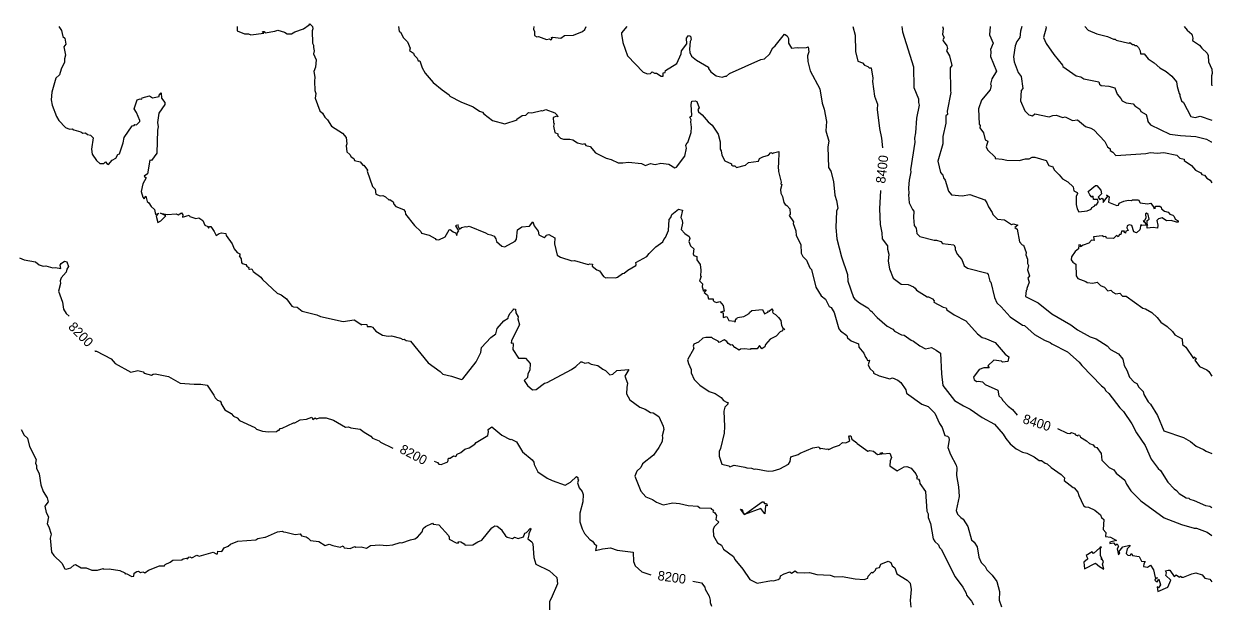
# Model space of a CAD drawing. Extents: x 9339 to 13216, y 3769 to 6935.
# Drawn here: x 12244 to 13197, y 6465 to 6929 of the extents above; entities that cross this region are included whole.
import ezdxf
from ezdxf.enums import TextEntityAlignment as Align

# ---------------------------------------------------------------- set-up
doc = ezdxf.new("R2010")
doc.units = 0
doc.header["$MEASUREMENT"] = 0
for name, color, linetype in [('DTM_SURFACE_CON', 9, 'Continuous'), ('DTM_SURFACE_ICON', 251, 'Continuous'), ('DTM_TEXT_ICON', 251, 'Continuous')]:
    doc.layers.add(name, color=color, linetype=linetype)
doc.styles.add('TMODELF', font='tmodelf')

msp = doc.modelspace()

# ---------------------------------------------------------------- linework, layer by layer
at = {"layer": 'DTM_SURFACE_CON', "linetype": 'Continuous', "flags": 128}
for points, elevation in [([(12272.62, 6926.98), (12274.61, 6923.63), (12275.79, 6918.82), (12277.43, 6917.66), (12278.18, 6912.8), (12276.69, 6910.54), (12278, 6903.87), (12277.16, 6901.04), (12277.16, 6898.45), (12274.42, 6892.62), (12273.09, 6888.21), (12270.26, 6885.58), (12266.95, 6874.23), (12266.49, 6868.03), (12267.2, 6863.99), (12270.72, 6854.76), (12272.58, 6851.51), (12277.95, 6845.87), (12281.08, 6844.69), (12283.32, 6844.87), (12284.45, 6843.99), (12290.1, 6842.55), (12291.87, 6841.55), (12294.03, 6841.64), (12295.62, 6840.46), (12298.02, 6839.82), (12299.96, 6837.77), (12298.69, 6828.53), (12299.14, 6824.53), (12302.87, 6819.52), (12305.52, 6817.28), (12308.74, 6817.03), (12310, 6818.43), (12310.94, 6817.11), (12312.24, 6816.46), (12315.24, 6819.69), (12318.24, 6821.52), (12319.97, 6824.31), (12321.11, 6824.98), (12323.98, 6833.64), (12324.92, 6837.92), (12331.43, 6847.2), (12332.86, 6847.65), (12333.48, 6848.41), (12334.81, 6848.23), (12337.34, 6850.81), (12337.52, 6851.69), (12334.9, 6858.13), (12333.03, 6861), (12335.4, 6868.08), (12337.64, 6869.05), (12339.17, 6868.77), (12339.45, 6869.65), (12345.31, 6871.26), (12347.73, 6869.71), (12352.95, 6870.85), (12352.96, 6872.01), (12354.61, 6873.65), (12354.69, 6869.56), (12357.6, 6865.94), (12357.46, 6864.54), (12352.7, 6857.5), (12351.62, 6849.92), (12352.21, 6846.54), (12351.65, 6843.95), (12351.18, 6825.35), (12346.88, 6819.49), (12345.37, 6819.9), (12343.62, 6808.8), (12341.05, 6806.92), (12342.52, 6805.57), (12339.81, 6800.94), (12338.58, 6794.63), (12339.89, 6790.25), (12341.06, 6788.92), (12342.35, 6790.9), (12343.24, 6786.65), (12344.61, 6785.6), (12346.59, 6782.75), (12349.22, 6780.29), (12350.14, 6776.39), (12352.57, 6777.24), (12350.54, 6774.87), (12351.77, 6769.87), (12354.42, 6771.33), (12358.21, 6775.29), (12354.11, 6777.37), (12359.3, 6776.23), (12366.62, 6776.74), (12368.15, 6775.96), (12370.94, 6777.55), (12371.82, 6775.95), (12371.66, 6774.15), (12376.95, 6775.83), (12377.62, 6774.73), (12382.39, 6773.03), (12384.73, 6773.63), (12387.89, 6771.44), (12389.45, 6767.74), (12391.9, 6766.7), (12392.41, 6765.25), (12393.29, 6766.54), (12394.44, 6766.61), (12397.15, 6762.66), (12398.68, 6759.42), (12401.15, 6761.19), (12402.99, 6761.58), (12406.33, 6760.93), (12406.61, 6759.58), (12411.37, 6752.86), (12412.94, 6748.67), (12415.51, 6745.95), (12417.51, 6744.68), (12417.46, 6743.35), (12417.06, 6743.18), (12418.58, 6740.84), (12418.8, 6737.8), (12419.54, 6737), (12422.37, 6736.31), (12423.13, 6734.87), (12424.68, 6733.82), (12424.6, 6733.05), (12425.29, 6732.4), (12427.21, 6732.69), (12428.21, 6730.54), (12434.51, 6726.16), (12435.64, 6724.26), (12447.58, 6713.38), (12450.83, 6711.81), (12454.93, 6708.77), (12459.29, 6702.92), (12460.66, 6702.25), (12463.53, 6701.94), (12467.55, 6698.84), (12479.24, 6696.03), (12482.21, 6694.55), (12500.37, 6690.63), (12509.31, 6691.76), (12515.21, 6687.79), (12515.23, 6688.48), (12519.3, 6688.21), (12519.67, 6686.48), (12522.51, 6686.56), (12523.76, 6685.98), (12526.54, 6682.73), (12531.79, 6679.62), (12536.46, 6678.68), (12539.01, 6679.03), (12546.27, 6677.2), (12548.15, 6676.1), (12549.25, 6676.33), (12550.73, 6675.39), (12554.35, 6674.92), (12568.56, 6657.37), (12578.2, 6650.6), (12580.22, 6648.35), (12587.06, 6646.83), (12595.3, 6644.15), (12596.19, 6644.52), (12606.87, 6658.31), (12610.78, 6665.6), (12611.1, 6669.78), (12618.8, 6677.75), (12622.74, 6680.6), (12623.81, 6685.05), (12629.1, 6691.17), (12632.71, 6693.23), (12632.95, 6694.88), (12634.12, 6697.19), (12636.94, 6700.12), (12636.81, 6700.69), (12638.44, 6700.38), (12638.84, 6697.38), (12640.62, 6694.29), (12640.31, 6692.69), (12641.71, 6687.82), (12635.26, 6675.22), (12635.03, 6673.13), (12636.29, 6673.36), (12636.71, 6672.45), (12636.21, 6668.09), (12640.91, 6661.19), (12646.57, 6661.1), (12650.22, 6656.79), (12649.96, 6651.49), (12648.46, 6648.73), (12648.1, 6645.74), (12645.51, 6643.35), (12648, 6639.29), (12652.14, 6635.69), (12654.91, 6636.1), (12661.74, 6641.05), (12663.94, 6641.81), (12683.31, 6652.06), (12686.72, 6654.47), (12690.8, 6658.23), (12691.47, 6658.37), (12694.09, 6657.22), (12696.78, 6657.69), (12698.98, 6656.4), (12704.37, 6655.38), (12708.43, 6652.38), (12710.51, 6651.43), (12714.1, 6647.76), (12716.51, 6648.44), (12719.71, 6651.27), (12729.26, 6652.13), (12726.01, 6646.66), (12728.24, 6641.1), (12727.53, 6637.7), (12727.51, 6632.65), (12729.94, 6627.78), (12737.98, 6621.99), (12742.29, 6620.32), (12746.55, 6617.55), (12748.78, 6617.36), (12753.33, 6614.57), (12756.76, 6606.7), (12757.34, 6603.92), (12755.85, 6599.08), (12756.24, 6597.83), (12755.88, 6594.5), (12753.3, 6589.57), (12748.9, 6583.5), (12740.29, 6576.51), (12738.86, 6573.5), (12735.66, 6570.69), (12734.05, 6566.51), (12738.8, 6554.65), (12742.94, 6549.99), (12748.28, 6547.89), (12751.45, 6545.89), (12756.71, 6543.74), (12764.43, 6545.34), (12769.86, 6544.8), (12776.87, 6543.04), (12784.64, 6542.47), (12786.15, 6541.22), (12794.99, 6540.94), (12795.43, 6540.11), (12797.16, 6539.28), (12796.54, 6538.46), (12798.06, 6537.23), (12799.56, 6535), (12798.89, 6531.95), (12801.25, 6529.87), (12797.67, 6525.93), (12796.79, 6523.93), (12797.04, 6518.9), (12800.34, 6513.31), (12803.51, 6511.43), (12805.23, 6508.24), (12813.22, 6502.25), (12814.21, 6499.78), (12820.66, 6492.25), (12826.26, 6483.79), (12832.02, 6481), (12843.5, 6483.07), (12845.19, 6482.84), (12848.8, 6483.89), (12850.55, 6484.99), (12850.79, 6486.7), (12853.62, 6488.4), (12858.25, 6489.96), (12859.66, 6488.99), (12862.5, 6490.84), (12864.07, 6489.42), (12869.97, 6489.06), (12874, 6489.48), (12879.89, 6487.76), (12890.55, 6487.31), (12894.4, 6486.1), (12900.06, 6486.18), (12910.59, 6484.5), (12917.91, 6483.86), (12920.74, 6484.83), (12921, 6486.5), (12923.87, 6489.79), (12924.86, 6489.26), (12927.01, 6491.4), (12927.47, 6492.87), (12930.15, 6493.38), (12931.05, 6496.21), (12936.94, 6498.6), (12939.1, 6497.53), (12940.15, 6494.71), (12942.28, 6493.08), (12944.05, 6488.49), (12952.25, 6483.37), (12954.59, 6480.86), (12955.37, 6475.87), (12954.69, 6466.96), (12955.13, 6461.6)], 2511.55), ([(12415.39, 6926.98), (12415.32, 6923.43), (12421.33, 6921.15), (12424.65, 6921.12), (12426.46, 6920.12), (12436.93, 6921.64), (12435.7, 6922.94), (12437.19, 6922.89), (12437.83, 6921.76), (12445.72, 6923.11), (12448.15, 6924), (12453.45, 6922.29), (12455.46, 6921), (12458.95, 6921.1), (12461.72, 6922.7), (12468.56, 6925.17), (12473.19, 6928.21), (12473.7, 6929.1), (12475.81, 6926.86), (12476.03, 6925.17), (12475.53, 6923.51), (12475.9, 6913.51), (12476.64, 6911.99), (12476.48, 6910.2), (12477.15, 6907.43), (12476.53, 6905.01), (12478.74, 6900.29), (12478.1, 6894.46), (12476.95, 6890.95), (12477.78, 6886.33), (12477.3, 6883.15), (12477.56, 6875.69), (12478.45, 6873.12), (12477.97, 6869.62), (12481.71, 6859.32), (12483.75, 6857.49), (12485.57, 6854.23), (12487.71, 6852.26), (12490.95, 6847.08), (12499.88, 6841.43), (12502.83, 6838.01), (12503.28, 6832.91), (12502.83, 6831.19), (12503.43, 6826.52), (12505.65, 6824.42), (12506.86, 6822.44), (12508.95, 6821.27), (12509.51, 6819.42), (12514, 6818.45), (12516.26, 6815.84), (12516.87, 6815.7), (12519.84, 6811.88), (12519.57, 6811.13), (12523.84, 6798.66), (12525.9, 6796.47), (12526.49, 6792.45), (12529.92, 6791.36), (12532.03, 6791.45), (12534.32, 6790.51), (12537.22, 6787.85), (12537.83, 6788.2), (12540.52, 6786.55), (12540.95, 6784.66), (12542.47, 6782.61), (12548.62, 6780.24), (12550.02, 6778.61), (12550.42, 6776.62), (12557.64, 6767.58), (12562.61, 6762.63), (12563.24, 6761.25), (12569.27, 6759.75), (12573.97, 6757.16), (12574.53, 6756.34), (12576.98, 6755.91), (12582.19, 6758.28), (12585.3, 6764.11), (12586.2, 6764.35), (12588.38, 6762.41), (12590.48, 6761.63), (12591.42, 6759.58), (12592.04, 6761.94), (12593, 6763.13), (12590.52, 6767.08), (12590.92, 6767.86), (12592.4, 6768.04), (12592.13, 6767.13), (12593.59, 6764.42), (12595.07, 6765.82), (12598.47, 6766.78), (12599.41, 6766.32), (12601.29, 6766.86), (12614.36, 6761.71), (12616.28, 6760.46), (12618.72, 6760.06), (12621.44, 6758.85), (12622.62, 6756.76), (12623.1, 6754.72), (12627.44, 6751.02), (12629.95, 6750.32), (12638.23, 6754.99), (12639.17, 6756.54), (12640.05, 6763.99), (12643.4, 6766.41), (12649.8, 6766.98), (12652.35, 6770.35), (12653.51, 6767.11), (12656.69, 6762.95), (12657.05, 6759.9), (12661.38, 6757.86), (12662.85, 6759.03), (12662.92, 6759.79), (12665.21, 6760.13), (12670.08, 6757.64), (12669.68, 6752.76), (12671.82, 6743.7), (12674.54, 6742.02), (12683.71, 6739.12), (12685.83, 6739.55), (12696.62, 6736.22), (12698.14, 6736.76), (12700.02, 6736.57), (12699.93, 6734.92), (12703.71, 6731.96), (12705.87, 6731.26), (12708.94, 6726.54), (12710.76, 6725.45), (12712.49, 6725.83), (12718.45, 6725.47), (12720.3, 6725.98), (12724.07, 6728.91), (12725.42, 6729.38), (12728.42, 6731.8), (12734.75, 6735.5), (12735.12, 6736.1), (12734.75, 6737.78), (12743.72, 6742.59), (12745.43, 6745.17), (12750.83, 6750.25), (12756.57, 6754.42), (12757.17, 6756.33), (12758.64, 6757.91), (12761.07, 6763.51), (12761.62, 6772.21), (12762.8, 6773.77), (12763.72, 6776.35), (12769.18, 6780.59), (12772.21, 6779.78), (12771.02, 6774), (12771.95, 6771.86), (12772.2, 6769.23), (12771.09, 6764.4), (12774.01, 6761), (12777.69, 6758.79), (12778.03, 6757.01), (12777.33, 6754.71), (12778.77, 6751.12), (12781.42, 6748.84), (12780.85, 6744.66), (12781.35, 6743.43), (12783.78, 6742.74), (12783.87, 6739.92), (12786.39, 6736.35), (12786.85, 6731.57), (12786.7, 6727), (12787.31, 6726.71), (12785.86, 6723.01), (12788.31, 6720.63), (12788.14, 6718.28), (12789.14, 6714.84), (12789.5, 6716), (12791.34, 6716.05), (12789.64, 6713.69), (12792.36, 6711.63), (12793.18, 6708.8), (12796.72, 6708.78), (12796.95, 6707.48), (12797.74, 6706.58), (12799.6, 6705.85), (12802.07, 6706.45), (12804.97, 6703.35), (12805.54, 6698.87), (12802.81, 6698.08), (12804.92, 6697.56), (12804.79, 6693.89), (12807.8, 6694.5), (12809.51, 6691.35), (12813.87, 6690.74), (12814.33, 6690.12), (12815.01, 6692.69), (12815.68, 6692.7), (12816.38, 6693.86), (12821.42, 6694.57), (12825.65, 6697.04), (12825.88, 6697.89), (12827.8, 6699.47), (12836.3, 6700.23), (12837.89, 6696.83), (12841.03, 6698.36), (12840.71, 6699.22), (12841.75, 6698.96), (12843.96, 6700.61), (12844.67, 6699.45), (12844.37, 6698.31), (12844.95, 6697.19), (12846.84, 6696.27), (12849.3, 6693.83), (12851, 6691.33), (12851.68, 6687.27), (12852.58, 6685.56), (12854.2, 6684.25), (12852.61, 6684.65), (12852.26, 6683.11), (12850.4, 6682.36), (12847.29, 6678.91), (12842.5, 6676.42), (12838.79, 6672.24), (12838.15, 6670.22), (12835.74, 6668.68), (12834.06, 6671.24), (12832.15, 6668.61), (12826.82, 6668.57), (12826.81, 6668.16), (12821.55, 6668.61), (12818.79, 6668.31), (12817.62, 6667.62), (12814.11, 6669.66), (12812.2, 6671.95), (12810.96, 6671.52), (12808.94, 6672.95), (12807.87, 6674.42), (12805.68, 6675.75), (12801.73, 6673.61), (12800.96, 6674.93), (12796.61, 6676.9), (12795.88, 6677.76), (12790.97, 6677.82), (12788.57, 6677.13), (12785.01, 6674.02), (12781.41, 6672.47), (12780.91, 6670.82), (12781.33, 6668.94), (12776.31, 6659.89), (12777.03, 6657.03), (12779.25, 6652.21), (12779.23, 6649.38), (12781.66, 6644.17), (12786.04, 6639.5), (12793.71, 6634.43), (12798.32, 6632.91), (12803.11, 6629.55), (12805.19, 6627.14), (12808.08, 6625.57), (12808.49, 6625.9), (12808.7, 6624.31), (12806.3, 6622.01), (12805.49, 6618.84), (12805.91, 6606.5), (12805.6, 6601.18), (12802.82, 6588.89), (12801.52, 6586.27), (12801.57, 6582.69), (12803.67, 6576.28), (12809.42, 6574.83), (12810.3, 6574.12), (12813.63, 6575.48), (12822.3, 6573.89), (12823.82, 6573.23), (12827.48, 6572.94), (12829.8, 6572.12), (12831.03, 6572.4), (12840.92, 6570.59), (12844.87, 6570.81), (12850.29, 6572.49), (12857.31, 6576.14), (12858.49, 6578.42), (12859.14, 6582.25), (12865, 6583.95), (12866.66, 6585.08), (12876.58, 6589.42), (12881.51, 6590.24), (12882.17, 6588.64), (12883.21, 6588.96), (12887.81, 6588.15), (12888.6, 6588.65), (12889.56, 6587.97), (12893.12, 6589.98), (12898.09, 6591.45), (12900.4, 6593.73), (12903.03, 6593.39), (12905.24, 6594.3), (12906.26, 6595.32), (12905.62, 6598.13), (12906.17, 6598.96), (12907.03, 6599.08), (12907.92, 6596.31), (12912.03, 6593.46), (12912.18, 6592.75), (12920.64, 6586.61), (12922.33, 6587.07), (12925.25, 6586.54), (12928.49, 6584.07), (12931.89, 6584.45), (12930.4, 6584.88), (12931.84, 6585.7), (12932.84, 6584.61), (12938.33, 6585.14), (12939.77, 6581.6), (12938.54, 6578.87), (12938.46, 6574.84), (12944.26, 6570.79), (12949.98, 6574), (12951.93, 6574.4), (12955.41, 6573.12), (12959.21, 6568.6), (12960.15, 6566.06), (12959.82, 6564.84), (12961.43, 6564.23), (12962.16, 6562.86), (12962.44, 6560.84), (12966.88, 6554.28), (12968.15, 6538.68), (12969.15, 6536.53), (12969.15, 6533.62), (12970.87, 6528.82), (12973.19, 6516.5), (12974.37, 6514.36), (12977.39, 6511.54), (12978.19, 6509.51), (12979.57, 6508.17), (12990.71, 6485.9), (12996.98, 6477.58), (12999.57, 6472.79), (12999.73, 6471.38), (13003.8, 6466.4), (13005.47, 6463.6)], 2523.74), ([(12544.74, 6926.98), (12545.19, 6922.87), (12546.35, 6922.24), (12548.61, 6917.82), (12552.03, 6914.57), (12553.95, 6909.55), (12553.65, 6907.62), (12556.86, 6905.53), (12557.32, 6904.02), (12559.55, 6901.45), (12560.46, 6899.42), (12561.93, 6899.49), (12563.8, 6893.8), (12566.15, 6889.49), (12572.54, 6882.15), (12579.62, 6876.27), (12585.37, 6872.29), (12585.95, 6871.21), (12594.65, 6866.51), (12604.59, 6862.64), (12609.48, 6859.09), (12611.93, 6858.35), (12613.02, 6857.05), (12620.01, 6851.73), (12629.91, 6848.85), (12639.87, 6852.1), (12639.56, 6852.7), (12643.78, 6855.69), (12646.7, 6855.98), (12649, 6858.04), (12651.42, 6857.73), (12659.18, 6859.48), (12660.17, 6859.3), (12662.77, 6860.31), (12669.92, 6857.81), (12671.88, 6855.74), (12672.3, 6854.44), (12671.62, 6855.02), (12668.67, 6853.89), (12668.98, 6849.62), (12669.39, 6849.28), (12668.82, 6847.08), (12669.92, 6841.87), (12672.25, 6840.98), (12672.25, 6839.63), (12674.63, 6837.49), (12676.96, 6836.66), (12682.02, 6836.6), (12684.52, 6836.01), (12688.22, 6833.58), (12692.28, 6832.7), (12693.74, 6833.21), (12694.85, 6831.44), (12698.15, 6830.7), (12702.64, 6825.7), (12711.19, 6821.35), (12715.15, 6820.29), (12720.59, 6817.66), (12724.42, 6817.57), (12729.08, 6818.14), (12739.37, 6817.22), (12742.62, 6815.49), (12746.54, 6817.02), (12750.31, 6816.47), (12754.83, 6817.39), (12761.31, 6816.65), (12766.15, 6813.8), (12767.43, 6814.22), (12774.22, 6822.95), (12775.4, 6829.52), (12774.8, 6831.59), (12776, 6833.85), (12776.54, 6833.85), (12779.14, 6842.04), (12779.46, 6846.34), (12778.84, 6850.56), (12779.23, 6852.03), (12778.12, 6854.18), (12779.64, 6855.57), (12779.3, 6864.36), (12779.86, 6867.03), (12782.29, 6867.45), (12783.69, 6866.83), (12785.69, 6861.74), (12784.55, 6860.3), (12785.18, 6858.51), (12787.99, 6856.08), (12792.73, 6850.42), (12796.09, 6847.79), (12800.79, 6840.74), (12802.45, 6834.49), (12802.4, 6828.6), (12803.19, 6827.25), (12803.71, 6823.81), (12806.19, 6819.2), (12811.55, 6816.95), (12811.46, 6815.69), (12812.49, 6815.15), (12814.07, 6815.22), (12815.59, 6814.03), (12822.73, 6815.93), (12825.08, 6817.92), (12833.25, 6819.11), (12833.95, 6821.02), (12836.72, 6822.59), (12841.18, 6823.78), (12843.02, 6826.02), (12844.71, 6825.16), (12845.17, 6825.7), (12849.51, 6826.88), (12849.27, 6817.14), (12848.8, 6814.87), (12849.21, 6810.86), (12851.36, 6802.11), (12851.07, 6800.92), (12851.71, 6800.2), (12850.88, 6796.34), (12851.02, 6793.46), (12852.46, 6790.75), (12853.41, 6785.77), (12854.42, 6784.27), (12855.77, 6783.59), (12858.35, 6780.77), (12858.55, 6776.47), (12857.63, 6775.45), (12861.15, 6770.46), (12861, 6768.97), (12863.18, 6763.12), (12863.27, 6759.39), (12866.97, 6752.12), (12867.41, 6745.32), (12868.55, 6742.65), (12871.58, 6739.58), (12874.17, 6733.6), (12875.6, 6732.09), (12879.16, 6718.12), (12883.34, 6711.02), (12886.8, 6708.4), (12889.68, 6702.6), (12891.46, 6701.66), (12893.71, 6697.76), (12897.42, 6684.63), (12898.8, 6682.97), (12904.05, 6679.25), (12904.5, 6677.39), (12907.5, 6675), (12913.36, 6672.71), (12913.52, 6670.04), (12917.42, 6665.22), (12918.82, 6661.89), (12920.01, 6660.63), (12920.41, 6659.33), (12922.14, 6659.52), (12920.97, 6655.81), (12922.34, 6652.83), (12925.17, 6650.18), (12925.37, 6649.21), (12929.85, 6647.02), (12938.34, 6644.62), (12940.51, 6645.29), (12944.67, 6643.63), (12947.31, 6641.79), (12951.17, 6635.68), (12951.82, 6633.18), (12963.94, 6624.36), (12969.13, 6622.5), (12974.41, 6617.22), (12978.13, 6608.92), (12980.29, 6605.7), (12982.5, 6599.31), (12984.61, 6598.77), (12985.67, 6597.63), (12985.85, 6595.7), (12984.97, 6589.73), (12986.85, 6584.04), (12991.48, 6575.42), (12991.95, 6573.19), (12991.89, 6567.26), (12993.39, 6558.15), (12994.01, 6550.32), (12991.59, 6539.1), (12992.71, 6536.18), (12995.19, 6533.39), (12997.24, 6532.09), (13000.79, 6526.4), (13003.74, 6515.73), (13005.9, 6513.73), (13008.34, 6510.05), (13009.79, 6501.78), (13011.48, 6497.54), (13014.82, 6494.36), (13016.22, 6491.56), (13020.42, 6487.2), (13024.14, 6482.27), (13026.12, 6474.19), (13026.09, 6467.26), (13027.76, 6462.07)], 2535.94), ([(12653.21, 6926.98), (12652.85, 6924.78), (12653.76, 6922.94), (12653.7, 6919.77), (12655.65, 6918.68), (12656.96, 6918.87), (12663.22, 6916.42), (12665.73, 6917.02), (12666.48, 6916.18), (12667.2, 6916.47), (12667.86, 6917.8), (12667.09, 6917.84), (12668.28, 6918.27), (12674.79, 6917.45), (12677.73, 6919.73), (12684.99, 6920.02), (12692.12, 6922.82), (12693.93, 6924.57), (12695.08, 6926.98)], 2548.13), ([(12727.68, 6926.98), (12723.44, 6921.93), (12723.26, 6920.82), (12724.54, 6914.15), (12728.22, 6903.43), (12740.66, 6890.21), (12744.34, 6889.05), (12746.74, 6889.16), (12748.07, 6890.47), (12749.75, 6889.61), (12751.52, 6889.52), (12755.24, 6887.18), (12756.79, 6887.16), (12756.72, 6889.74), (12758.37, 6890.05), (12758.62, 6891.69), (12767.73, 6897.34), (12771.08, 6904.92), (12771.34, 6907.51), (12775.73, 6912.96), (12775.58, 6917.59), (12777.18, 6919.81), (12778.75, 6919.26), (12779.13, 6916.4), (12778.29, 6914.79), (12777.76, 6908.64), (12778.05, 6906.16), (12779.37, 6903.14), (12783.49, 6899.87), (12793.18, 6894.41), (12793.01, 6893.22), (12795.08, 6890.51), (12799.33, 6887.3), (12804.1, 6886.33), (12806.42, 6887.12), (12807.64, 6887.03), (12810.02, 6889.29), (12834.95, 6900.37), (12837.87, 6901.14), (12841.86, 6904.69), (12844.72, 6909.79), (12846.59, 6911.5), (12854.05, 6920.72), (12856.22, 6919.4), (12857.1, 6917.39), (12857.14, 6913.43), (12859.58, 6909.42), (12864.2, 6910.18), (12865.53, 6909.78), (12871.7, 6910.11), (12873, 6910.68), (12873.5, 6906.54), (12872.48, 6903.36), (12872.7, 6898.96), (12874.47, 6891.49), (12882.22, 6876.86), (12884.04, 6865.41), (12885.78, 6860.59), (12887.75, 6850.75), (12887.06, 6843.19), (12889.5, 6834.92), (12888.81, 6830.58), (12889.36, 6814.02), (12890.97, 6810.94), (12893.22, 6802.78), (12894.28, 6791.67), (12895.63, 6787.49), (12896.58, 6781.31), (12895.74, 6779.06), (12895.22, 6765.82), (12895.85, 6756.83), (12899.55, 6742.28), (12904.37, 6728.25), (12904.73, 6722.86), (12909.29, 6709.78), (12910.31, 6708.34), (12914.12, 6705.47), (12920.84, 6701.62), (12923.22, 6698.93), (12924.03, 6698.79), (12924.11, 6698.04), (12928.13, 6693.89), (12936.34, 6686.83), (12940.84, 6684.54), (12942.04, 6682.7), (12947.83, 6679.9), (12949.74, 6679.73), (12955.4, 6675.49), (12957.37, 6674.81), (12962.47, 6671.11), (12966.83, 6668.66), (12971.65, 6669.68), (12975.62, 6667.56), (12978.84, 6665.18), (12979.71, 6648.56), (12980.77, 6639.39), (12990.11, 6627.21), (12997.33, 6622.91), (13002.77, 6620.45), (13012.23, 6613.62), (13022.11, 6608.38), (13029.16, 6600.36), (13031.21, 6596.92), (13034.87, 6592.43), (13039.52, 6588.59), (13044.63, 6585.87), (13048.27, 6585.1), (13053.89, 6582.2), (13057.94, 6579.27), (13059.96, 6579.17), (13062.84, 6576.96), (13064.41, 6576.59), (13067.56, 6573.58), (13075.67, 6568.1), (13078.2, 6565.36), (13078.01, 6563.29), (13085.15, 6557.58), (13086.04, 6557.35), (13089.05, 6553.92), (13089.7, 6551.15), (13093.57, 6543.14), (13095, 6542.17), (13097.49, 6541.76), (13102.65, 6539.41), (13107.04, 6535.57), (13108.07, 6533.57), (13109.92, 6532.04), (13109.22, 6523.97), (13111.39, 6521.46), (13111.26, 6518.17), (13115.25, 6517.66), (13120.08, 6514.99), (13114.7, 6513.63), (13114.66, 6512.67), (13117.64, 6513.33), (13119.28, 6511.3), (13120.4, 6512.41), (13121.62, 6510.31), (13120.52, 6508.36), (13121.45, 6503.48), (13122.73, 6505.19), (13121.96, 6506.12), (13125.06, 6510.06), (13130.73, 6511.4), (13130.8, 6510.92), (13128.44, 6508.38), (13127.81, 6504.61), (13129.08, 6503.35), (13130.83, 6502.95), (13131.86, 6504.68), (13132.93, 6502.98), (13138.01, 6502.18), (13140.12, 6498.56), (13142.93, 6498.18), (13141.98, 6496.53), (13141.58, 6494.33), (13144.87, 6493.86), (13147.13, 6495.4), (13149.56, 6491.6), (13150.84, 6485.46), (13152.86, 6485.23), (13150.84, 6483.98), (13150.57, 6483.36), (13151.79, 6482.24), (13152.68, 6482.07), (13153.96, 6484.03), (13155.11, 6479.6), (13153.66, 6477.19), (13152.55, 6478.1), (13153.13, 6474.31), (13161.2, 6477.69), (13163.54, 6483.43), (13159.54, 6487.17), (13159.91, 6489.22), (13159.26, 6490.85), (13161.32, 6491.42), (13162.73, 6491.2), (13166.06, 6486.25), (13167.79, 6487.53), (13170.5, 6485.78), (13171.35, 6486.41), (13172.41, 6485.64), (13173.75, 6485.63), (13180.25, 6488.4), (13183.6, 6489.3), (13188.64, 6487.55), (13190.72, 6484.8), (13194.77, 6484.19), (13196.38, 6481.96)], 2548.13), ([(12948.04, 6926.98), (12948.58, 6922.58), (12957.22, 6894.68), (12957.68, 6878.04), (12961.43, 6868.87), (12961.38, 6865.89), (12961.89, 6863.97), (12959.74, 6853.35), (12959.03, 6841.75), (12958.23, 6837.41), (12958.33, 6834.35), (12954.81, 6812.08), (12955.22, 6810.37), (12953.87, 6803.83), (12953.46, 6797.63), (12953.7, 6792.77), (12953.24, 6791.98), (12953.96, 6785.51), (12956.53, 6780.3), (12957.62, 6779.09), (12957.23, 6773.91), (12957.94, 6767.52), (12959.51, 6765.42), (12960.06, 6761.13), (12962.31, 6758.59), (12973.82, 6755.68), (12975.64, 6755.75), (12979.28, 6754.66), (12980.58, 6753.15), (12989.74, 6752), (12990.66, 6750.15), (12990.79, 6748.19), (12992.43, 6744.45), (12995.94, 6740.31), (12998.01, 6735.12), (13000.47, 6733.29), (13016.29, 6729.22), (13017.12, 6728.1), (13018.52, 6722.74), (13019.39, 6722.18), (13022.3, 6709.67), (13024.09, 6705.56), (13027.51, 6702.42), (13034.88, 6694.17), (13044.79, 6687.54), (13046.34, 6687.23), (13054.21, 6680.27), (13062.33, 6675.73), (13066.91, 6673.71), (13068.07, 6672.59), (13080.81, 6666.14), (13090.16, 6657.87), (13092.11, 6655.2), (13108.02, 6638.91), (13110.1, 6637.45), (13111.35, 6635.11), (13113.74, 6632.92), (13122.77, 6621.27), (13125.63, 6618.49), (13132.39, 6608.46), (13136.01, 6601.47), (13142.96, 6591.34), (13147.8, 6580.32), (13153.24, 6572.84), (13155.34, 6571.14), (13161.24, 6561.9), (13166.08, 6556.37), (13167.98, 6555.16), (13170.29, 6552.79), (13175.67, 6549.28), (13177.92, 6548.89), (13178.77, 6548.1), (13182.16, 6547.12), (13191.28, 6543.08), (13194.67, 6542.51), (13196.38, 6541.66)], 2572.51), ([(12980.69, 6926.98), (12981.13, 6925.21), (12980.66, 6920.54), (12981.87, 6918.21), (12980.84, 6916.33), (12981.02, 6915.36), (12983.94, 6911.52), (12984.57, 6909.38), (12983.87, 6907.29), (12986.22, 6903.34), (12988.04, 6895.66), (12986.76, 6893.87), (12986.89, 6874.98), (12987.35, 6874.07), (12984.39, 6858.99), (12984.55, 6856.47), (12983.28, 6855.21), (12983.11, 6849.34), (12980.85, 6838.83), (12980.74, 6832.93), (12976.84, 6819.02), (12979.09, 6809.86), (12980.76, 6807.72), (12981.28, 6805.54), (12982.77, 6803.78), (12985.36, 6794.9), (12987.91, 6792.03), (12996.46, 6791.24), (13002.45, 6792.2), (13014.39, 6787.93), (13015.99, 6785.68), (13017.37, 6782.32), (13020.3, 6778.02), (13020.98, 6776.21), (13024.66, 6772.42), (13030.13, 6772.12), (13035.75, 6768.28), (13037.44, 6768.72), (13041.06, 6767.66), (13038.59, 6765.77), (13040.46, 6764.62), (13042.35, 6754.49), (13044.33, 6752.11), (13045.4, 6751.6), (13047.48, 6745.88), (13047.47, 6744.07), (13048.59, 6740.44), (13048.67, 6737), (13049.39, 6735.32), (13048.79, 6732.01), (13050.35, 6727.25), (13049.06, 6725.2), (13049.94, 6722.01), (13048.11, 6717.01), (13048.11, 6715.82), (13047.57, 6715.5), (13047.17, 6710.62), (13057.35, 6705.39), (13068.07, 6696.83), (13083.36, 6687.79), (13088.84, 6683.97), (13098.92, 6678.4), (13103.67, 6676.75), (13112.53, 6671.09), (13115.18, 6668.02), (13121.5, 6664.68), (13125.16, 6660.43), (13126.06, 6655.43), (13128.32, 6651.46), (13130.34, 6646.01), (13134.15, 6641.88), (13136.24, 6640.94), (13137.89, 6637.97), (13141.28, 6634.58), (13141.86, 6632.13), (13145.41, 6626.32), (13147.25, 6624.4), (13152.76, 6615.13), (13157.81, 6603.01), (13173.76, 6597.73), (13179.31, 6594.52), (13183.76, 6590.75), (13189.74, 6588.02), (13191.69, 6586.54), (13196.38, 6584.67)], 2584.7), ([(13018.88, 6926.98), (13018.21, 6920.36), (13021.06, 6913.44), (13019.06, 6908.52), (13019.38, 6906.66), (13019.05, 6902.87), (13023.93, 6891.03), (13020.15, 6885.08), (13019.16, 6880.61), (13019.52, 6879.56), (13018.67, 6876.05), (13011.94, 6867.91), (13009.51, 6861), (13009.94, 6848.77), (13010.75, 6847.46), (13010.61, 6845.75), (13013.31, 6841.77), (13014.88, 6836.22), (13016.93, 6835.1), (13015.59, 6830.61), (13016.59, 6828.07), (13022.81, 6822.09), (13022.9, 6821.13), (13028.39, 6820.68), (13032.24, 6819.73), (13042.09, 6819.59), (13047.03, 6820.82), (13049.93, 6820.87), (13052.35, 6822.13), (13054.67, 6822.11), (13063.75, 6819.6), (13065.72, 6815.58), (13068.18, 6814.78), (13068.68, 6815.11), (13069.93, 6812.09), (13074.16, 6808.07), (13076.77, 6804.76), (13080.93, 6802.5), (13085.37, 6798.55), (13085.77, 6795.27), (13088.34, 6793.95), (13088.64, 6793.08), (13087.62, 6790.77), (13087.67, 6784.36), (13088.51, 6780.72), (13089.76, 6778.34), (13096.44, 6779.2), (13099.64, 6780.58), (13100.09, 6781.92), (13102.53, 6783.25), (13102.61, 6784), (13103.92, 6783.95), (13105.26, 6786.17), (13105.01, 6788.4), (13101.55, 6788.42), (13101.27, 6790.96), (13100.26, 6790.22), (13098.61, 6792.02), (13097.3, 6794.79), (13103.06, 6799.58), (13104.19, 6799.49), (13107.48, 6795.82), (13107.84, 6792.93), (13105.38, 6790.16), (13106.57, 6788.42), (13108.46, 6789.29), (13109.23, 6788.14), (13109.25, 6785.82), (13113.07, 6790.89), (13111.96, 6792.12), (13114.2, 6790.57), (13113.44, 6786.12), (13120.38, 6783.63), (13121.48, 6783.89), (13122.11, 6785.35), (13125.83, 6786.95), (13129.37, 6787.67), (13131.87, 6787.4), (13132.75, 6787.95), (13137.57, 6788.03), (13138.9, 6785.58), (13144.79, 6784.8), (13147.45, 6785.37), (13149.94, 6781.91), (13149.99, 6781.17), (13151.27, 6781.45), (13150.9, 6781.98), (13151.21, 6783.05), (13154.68, 6782.94), (13155.68, 6782.08), (13156.02, 6780.74), (13158.33, 6778.97), (13161.47, 6778.14), (13162.83, 6776.65), (13165.17, 6775.71), (13166.08, 6774.66), (13166.89, 6772.47), (13169.42, 6771.29), (13169.27, 6770.18), (13168.14, 6770.14), (13163.65, 6771.59), (13159.94, 6771.12), (13156.51, 6773.55), (13153.63, 6772.75), (13152.2, 6771.4), (13153.13, 6767.71), (13152.7, 6765.43), (13149.37, 6765.98), (13144.58, 6765.21), (13144.56, 6767.53), (13145.16, 6768.1), (13144.58, 6768.19), (13144.47, 6771.53), (13146.14, 6772.47), (13145.43, 6776.37), (13144.13, 6777.45), (13143.16, 6776.74), (13143.54, 6773.3), (13142.47, 6771.56), (13141.3, 6770.74), (13142.02, 6770.72), (13143.99, 6767.81), (13140.2, 6767.55), (13139.57, 6768.39), (13138.69, 6764.11), (13135.93, 6761.67), (13133.92, 6762.36), (13132.3, 6767.6), (13130.26, 6768.12), (13128.54, 6767.26), (13128.34, 6765.58), (13129.2, 6763.53), (13127.48, 6762.97), (13127.25, 6761.31), (13126.13, 6762.23), (13126.28, 6762.88), (13123.93, 6762.91), (13123.37, 6760.3), (13122.36, 6760.17), (13121.34, 6758.51), (13119.96, 6759.49), (13117.58, 6757.08), (13112.1, 6757.45), (13111.38, 6758.58), (13109.89, 6758.39), (13108.38, 6759.3), (13101.66, 6758.45), (13102.12, 6755.43), (13099.84, 6755.63), (13097.85, 6753.39), (13093.27, 6751.77), (13091.23, 6750.36), (13091.31, 6751.8), (13089.75, 6751.89), (13089.46, 6748.67), (13086.83, 6746.71), (13084, 6742.45), (13083.55, 6739.91), (13084.89, 6737.97), (13087.44, 6736.37), (13087.62, 6727.14), (13088.96, 6725.09), (13095.48, 6722.7), (13096.39, 6721.74), (13100.92, 6721.22), (13104.41, 6721.96), (13107.12, 6719.47), (13110.26, 6718), (13112.93, 6715.09), (13115.36, 6715.75), (13116.92, 6714.13), (13119.42, 6712.77), (13122.53, 6713.38), (13124.68, 6710.94), (13127.61, 6710.81), (13141.06, 6701.17), (13143.21, 6700.62), (13148.25, 6697.84), (13152.46, 6693.87), (13155.57, 6690.1), (13160.55, 6686.66), (13164.87, 6682.56), (13166.83, 6679.82), (13172.55, 6676.61), (13172.93, 6672.26), (13175.6, 6670.09), (13181.75, 6660.8), (13182.21, 6662.31), (13184.02, 6660.76), (13182.64, 6659.64), (13186.52, 6654.44), (13192.29, 6651.77), (13193.85, 6650.48), (13196.38, 6646.76)], 2596.9), ([(13044.08, 6926.98), (13044.11, 6926.91), (13043.09, 6923.15), (13042.61, 6918.08), (13040.23, 6914.93), (13038.78, 6911.52), (13037.4, 6902.48), (13038.02, 6898.48), (13041.07, 6890.05), (13043.63, 6886.84), (13044.92, 6877.37), (13043.48, 6875.68), (13043.16, 6867.26), (13046.49, 6859.24), (13049.65, 6856.04), (13052.81, 6855.21), (13054.61, 6856.87), (13066.02, 6854.43), (13068.87, 6855.71), (13071.75, 6855.97), (13076.88, 6854.13), (13078.87, 6854.45), (13084.85, 6851.61), (13088.69, 6852.09), (13095.03, 6846.83), (13099.35, 6845.58), (13101.7, 6844.13), (13110.73, 6834.85), (13112.69, 6830.4), (13114.89, 6828.79), (13115.04, 6827.6), (13116.92, 6826.29), (13119.52, 6823.47), (13143.4, 6825.08), (13147.17, 6825.95), (13152.63, 6825.42), (13157.88, 6825.88), (13168.35, 6823.77), (13170.72, 6821.43), (13174.08, 6820.58), (13174.16, 6819.56), (13179.99, 6815.59), (13183.34, 6811.93), (13187.45, 6809.7), (13188.48, 6808.25), (13190.4, 6807.78), (13192.26, 6805.4), (13194.91, 6803.84), (13196.38, 6801.64)], 2609.09), ([(13094.53, 6926.98), (13097.4, 6923.92), (13104.14, 6920.95), (13112.74, 6918.77), (13117.57, 6916.69), (13119, 6916.8), (13119.69, 6916.08), (13129.95, 6913.57), (13130.74, 6913.98), (13132.77, 6912.45), (13133.86, 6912.38), (13134.58, 6911.76), (13136.05, 6911.62), (13137.73, 6910.13), (13138.98, 6907.34), (13139.28, 6904.96), (13142.23, 6904.96), (13145.39, 6900.94), (13150.11, 6897.77), (13154.68, 6893.84), (13159.66, 6890.81), (13164.26, 6887.06), (13167.95, 6882.46), (13168.46, 6878.72), (13170.07, 6873.3), (13170.83, 6872.3), (13170.6, 6871.33), (13172.06, 6867.34), (13173.54, 6865.89), (13179.55, 6854.74), (13183.08, 6854.08), (13186.91, 6855.2), (13196.38, 6851.83)], 2633.47), ([(13174.27, 6926.98), (13176.6, 6923.87), (13180.35, 6920.67), (13181.03, 6917.49), (13180.88, 6915.7), (13186.61, 6911.86), (13188.25, 6909.5), (13192.52, 6905.65), (13193.52, 6903.77), (13193.57, 6898.63), (13196.49, 6892.63), (13196.68, 6889.34), (13196.21, 6887.51), (13196.01, 6880.63), (13196.38, 6879.46)], 2645.66), ([(12242.39, 6603.96), (12244.74, 6599.52), (12247.46, 6596.95), (12249.05, 6590.42), (12254.48, 6580.04), (12253.96, 6577.1), (12254.72, 6575.26), (12254.68, 6573.08), (12256.94, 6568.5), (12258.21, 6559.79), (12260.09, 6554.22), (12263.17, 6549.25), (12263.92, 6546.15), (12261.36, 6542.47), (12262.29, 6537.64), (12264.3, 6534.17), (12263.1, 6528.45), (12264.64, 6526.07), (12266.53, 6520.29), (12265.63, 6516.88), (12266.69, 6505.65), (12268.46, 6503), (12274.95, 6496.91), (12277.25, 6492.39), (12278.46, 6492.2), (12282.18, 6493.16), (12284.66, 6495.46), (12285.94, 6495.73), (12290.44, 6493.21), (12294.34, 6493.3), (12299.06, 6491.34), (12303.45, 6491.2), (12307.97, 6492.7), (12308.52, 6492.25), (12312.97, 6492.36), (12321.47, 6490.96), (12325.42, 6489.06), (12325.6, 6488.5), (12326.38, 6488.58), (12331.18, 6486.19), (12332.54, 6486.51), (12333.04, 6489.02), (12334.93, 6490.31), (12336.45, 6490.46), (12338.03, 6489.51), (12339.86, 6489.88), (12341.46, 6489.12), (12344.43, 6491.19), (12353.25, 6494.71), (12357.14, 6494.69), (12357.65, 6495.84), (12361.78, 6497.63), (12364.01, 6499.27), (12371.06, 6499.65), (12372.26, 6500.38), (12374.91, 6500.84), (12375.77, 6500.5), (12376.59, 6501.74), (12377.54, 6502.13), (12379.14, 6501.21), (12383.09, 6503.34), (12384.98, 6502.61), (12396.14, 6505.8), (12398.67, 6504.39), (12399.57, 6504.52), (12400.01, 6506.66), (12403.2, 6506.31), (12405.16, 6509.22), (12408.25, 6510.66), (12410.1, 6512.24), (12415.86, 6514.53), (12430.31, 6515.6), (12432.1, 6516.59), (12437.54, 6517.88), (12438.28, 6517.69), (12447.66, 6522.13), (12451.47, 6522.63), (12452.63, 6521.91), (12454.54, 6521.85), (12462.02, 6520), (12465.83, 6520.36), (12466.87, 6518.86), (12470.74, 6517.92), (12472.36, 6516.99), (12474.15, 6515.08), (12480.87, 6514.21), (12486.02, 6511.17), (12489.24, 6512.07), (12491.98, 6510.97), (12498.1, 6509.85), (12500.35, 6510.78), (12501.29, 6509.29), (12505.91, 6508.8), (12509.75, 6510.29), (12510.65, 6509.81), (12514.9, 6510.03), (12519.1, 6509.07), (12522.26, 6511.1), (12529.68, 6511.7), (12535.19, 6511.03), (12540.07, 6511.73), (12546.05, 6513.39), (12547.3, 6513.24), (12554.42, 6515.72), (12557.7, 6516.33), (12559.97, 6517.86), (12563.73, 6522.15), (12564.53, 6524.84), (12566.27, 6526.4), (12571.83, 6528.96), (12572.47, 6528.07), (12577.13, 6527.73), (12584.64, 6519), (12585.36, 6517.63), (12585.28, 6516.16), (12591.04, 6513.26), (12592.76, 6513.08), (12592.48, 6513.65), (12592.88, 6514.21), (12594.72, 6514.06), (12597.26, 6512.54), (12598.15, 6511.46), (12604.31, 6511.63), (12608.31, 6514.09), (12611.53, 6515.39), (12619.42, 6525.12), (12621.94, 6526.94), (12623.89, 6526.61), (12627.61, 6523.68), (12627.48, 6523.19), (12630.5, 6518.84), (12631.88, 6517.79), (12635.99, 6516.78), (12637.75, 6517.78), (12640.5, 6516.72), (12644.81, 6518.03), (12645.93, 6520.91), (12647.38, 6521.37), (12650.39, 6525.07), (12650.87, 6524.08), (12649.06, 6520.53), (12649.23, 6519.59), (12648.44, 6516.32), (12651.44, 6514.15), (12652.29, 6512.35), (12653.19, 6501.38), (12654.76, 6496.25), (12665.75, 6490.84), (12671.66, 6485.45), (12672.2, 6480.25), (12667.16, 6468.67), (12665.63, 6466.14), (12665.59, 6457.63)], 2487.17)]:
    msp.add_lwpolyline(points, dxfattribs=dict(at, elevation=elevation))
for points, elevation in [([(12839.99, 6542.94), (12838.63, 6543.16), (12838.34, 6536.37), (12835.05, 6540.66), (12822.01, 6535.82), (12818.8, 6540.1), (12819.97, 6539.96), (12820.79, 6537.37), (12822.03, 6535.85), (12836.17, 6546.19), (12837.27, 6546.02), (12838.01, 6544.84), (12839.63, 6544.63), (12839.92, 6544.17)], 2511.55), ([(13106.66, 6509.35), (13101.56, 6504.69), (13100.5, 6506.09), (13095.56, 6503.05), (13096.75, 6500.98), (13096.74, 6500.01), (13093.82, 6497.84), (13094.35, 6492.26), (13103.26, 6496.93), (13106.4, 6494.24), (13109.96, 6492.23), (13108.83, 6496.21), (13109.55, 6498.28), (13108.36, 6500.3), (13107.55, 6500.24), (13108.19, 6500.66), (13107.17, 6503.16), (13107.09, 6509.2), (13107.88, 6509.66), (13106.79, 6509.83)], 2548.13)]:
    msp.add_lwpolyline(points, close=True, dxfattribs=dict(at, elevation=elevation))
at = {"layer": 'DTM_SURFACE_ICON', "linetype": 'Continuous', "flags": 128}
for points, elevation in [([(12908.67, 6926.98), (12910.72, 6919.89), (12910.76, 6906.86), (12912.63, 6899.16), (12916.43, 6897.74), (12918.12, 6896.02), (12920.87, 6894.77), (12921.72, 6893.87), (12923.37, 6893.68), (12924.7, 6885.62), (12924.45, 6882.96), (12926.16, 6870.97), (12928.37, 6864.73), (12928.15, 6860.4), (12930.05, 6845.19), (12931.64, 6837.38), (12932.39, 6829.63)], 2560.32), ([(13063.42, 6926.98), (13063.5, 6925.89), (13061.59, 6918.08), (13063.62, 6913.28), (13069.75, 6904.39), (13076.78, 6895.89), (13076.96, 6894.77), (13087.65, 6887.46), (13091.51, 6886.47), (13093.9, 6885.05), (13105.83, 6882.54), (13106.25, 6880.67), (13107.79, 6879.63), (13113.95, 6879.01), (13118.63, 6877.86), (13120.4, 6872.65), (13123.51, 6869.14), (13124.49, 6867.29), (13127.7, 6865.65), (13133.4, 6864.84), (13134.68, 6863.35), (13138.73, 6860.6), (13139.37, 6858.8), (13143.83, 6856.35), (13145.11, 6851.54), (13144.8, 6851.01), (13147.17, 6848.12), (13162.58, 6840.58), (13171.36, 6839.54), (13183.42, 6838.88), (13192.11, 6836.72), (13195.87, 6834.61), (13196.38, 6834.46)], 2621.28), ([(12930.77, 6795.56), (12930.12, 6780.91), (12930.69, 6768.38), (12932.02, 6761.67), (12932.26, 6756.73), (12936.58, 6751.17), (12936.63, 6748.51), (12937.61, 6744.45), (12937.14, 6738.85), (12938.01, 6732.79), (12941.14, 6725.34), (12947.39, 6720.6), (12953.15, 6720.14), (12957.39, 6718.4), (12958.69, 6717.27), (12959.66, 6715.56), (12968.17, 6710.45), (12969.45, 6710.34), (12972.53, 6708.81), (12973.87, 6707), (12973.66, 6706.04), (12981.06, 6702), (12983.48, 6701.51), (12984.07, 6699.89), (12989.79, 6695.78), (12999.16, 6691.19), (13008.62, 6680.7), (13012.3, 6677.77), (13014.58, 6677.32), (13022.72, 6673.64), (13030.77, 6664.27), (13033.75, 6662.27), (13032.82, 6658.53), (13028.68, 6658.05), (13027.83, 6658.71), (13021.69, 6659.46), (13017.02, 6655.07), (13017.93, 6653.43), (13013.71, 6653.42), (13010.02, 6652.05), (13005.5, 6646), (13006, 6643.75), (13008.04, 6642.58), (13009.38, 6642.87), (13012.57, 6642.33), (13014.78, 6640.13), (13024.79, 6635.47), (13025.77, 6630.89), (13028.01, 6628.87), (13028.58, 6627.61), (13033.13, 6622.72), (13036.67, 6620.02), (13040.27, 6615.52)], 2560.32), ([(12241.08, 6741.65), (12244.78, 6739.95), (12253.8, 6738.47), (12256.88, 6735.85), (12260.03, 6734.97), (12262.25, 6735.08), (12267.86, 6733.47), (12269.8, 6733.92), (12274.27, 6732.96), (12273.66, 6735.79), (12274.34, 6736.92), (12277.16, 6738.78), (12279.04, 6738.37), (12280.23, 6734.53), (12279.02, 6732.47), (12278.36, 6730.08), (12274.52, 6725.65), (12273.72, 6723.16), (12273.81, 6720.89), (12272.38, 6714.98), (12275.38, 6706), (12276.41, 6700.51), (12278.55, 6696.99), (12280.89, 6694.93)], 2499.36), ([(12301.38, 6667.35), (12301.8, 6666.76), (12302.82, 6666.88), (12314.6, 6660.67), (12317.7, 6656.8), (12330.21, 6650.06), (12335.95, 6651.29), (12340.1, 6650.1), (12341, 6649.2), (12346.77, 6647.49), (12348.02, 6648.49), (12349.76, 6648.61), (12360.4, 6646.36), (12369.71, 6641.11), (12380.95, 6640.26), (12386.41, 6640.32), (12391.29, 6639.52), (12396.87, 6631.6), (12397.79, 6629.35), (12399.77, 6627.63), (12401.84, 6626.66), (12402.62, 6625.57), (12402.33, 6625.24), (12405.66, 6619.85), (12410.62, 6616.9), (12412.46, 6614.66), (12415.39, 6613.39), (12417.22, 6611.35), (12429.56, 6605.74), (12431.03, 6604.19), (12435.87, 6602.61), (12440.43, 6602.16), (12446.95, 6602.41), (12448.3, 6603.52), (12449.04, 6603.41), (12449.92, 6604.72), (12451.6, 6604.98), (12460.49, 6609.28), (12461.77, 6609.34), (12465.8, 6611.77), (12471.01, 6612.37), (12475.36, 6613.98), (12475.94, 6611.96), (12477.87, 6613.39), (12478.94, 6612.48), (12481.45, 6613.5), (12486.79, 6613.38), (12492.7, 6611.57), (12502.33, 6605.84), (12504.73, 6606.28), (12506.59, 6605.28), (12513.95, 6604.41), (12517.24, 6601.87), (12522.67, 6598.75), (12523.88, 6597.1), (12529.23, 6594.98), (12530.2, 6593.89), (12540.2, 6589.02)], 2499.36), ([(12573.23, 6578.75), (12576.09, 6577.7), (12577.13, 6576.17), (12579.01, 6575.94), (12584.25, 6578.13), (12584.8, 6581.06), (12586.12, 6581.11), (12588.72, 6582.92), (12590.59, 6582.32), (12591.82, 6584.3), (12594.72, 6585.58), (12597.98, 6588.21), (12601.22, 6589.22), (12605.74, 6592.31), (12606.86, 6593.55), (12616.36, 6599.13), (12616.75, 6602.04), (12616.49, 6603.96), (12619.41, 6606.13), (12627.52, 6599.36), (12634.19, 6596.1), (12635.08, 6596.28), (12639.2, 6594.05), (12644.07, 6586.02), (12651.93, 6579.69), (12653.18, 6577.97), (12653.48, 6576.07), (12656.36, 6570), (12663.94, 6565.06), (12667.85, 6563.08), (12678.23, 6559.41), (12682.59, 6561.7), (12687.31, 6566.31), (12688.39, 6565.48), (12688.33, 6564.28), (12688.92, 6563.6), (12688.01, 6561.37), (12689.33, 6557.38), (12691.84, 6554.32), (12692.57, 6551.84), (12692.28, 6546.15), (12689.99, 6537), (12689.91, 6530.1), (12691.8, 6524.41), (12693.79, 6520.82), (12697.92, 6515.93), (12700.13, 6514.57), (12701.42, 6512.68), (12703.41, 6511.06), (12702.56, 6507.05), (12708.25, 6508.51), (12714.5, 6509.19), (12719.9, 6507.37), (12732.8, 6505.83), (12733.03, 6498.14), (12734.31, 6494.82), (12739.55, 6489.99), (12746.84, 6487.71)], 2499.36), ([(13072.61, 6604.87), (13080.36, 6601.22), (13082.58, 6600.9), (13084.02, 6601.64), (13086.59, 6600.52), (13087.2, 6599.67), (13089, 6598.9), (13089.36, 6599.66), (13090.34, 6599.48), (13091.08, 6597.86), (13096.03, 6594.89), (13098.36, 6592.92), (13101.39, 6591.87), (13102.48, 6590.26), (13104.33, 6589.5), (13107.7, 6584.78), (13108.15, 6579.4), (13114.23, 6573.63), (13117.8, 6571.7), (13119.71, 6569.14), (13126.56, 6563.35), (13128.07, 6560.11), (13131.54, 6554.92), (13139.59, 6546.94), (13158.07, 6533.28), (13171.98, 6527.89), (13182.25, 6525.02), (13184.2, 6524.97), (13192.52, 6521.76), (13196.38, 6519.05)], 2560.32), ([(12780.48, 6482.54), (12787.55, 6481.27), (12790.28, 6477.82), (12790.54, 6476.13), (12793.49, 6470.42), (12794.45, 6467.24), (12794.34, 6465.36), (12795.5, 6462.52)], 2499.36)]:
    msp.add_lwpolyline(points, dxfattribs=dict(at, elevation=elevation))

# ---------------------------------------------------------------- texts
at = {"layer": 'DTM_TEXT_ICON', "linetype": 'Continuous', "style": 'TMODELF'}
for s, rotation, p in [('8400', 83.46407, (12932.14, 6812.53, 2560.32)), ('8200', 314.37377, (12290.22, 6680.25, 2499.36)), ('8400', 342.5808, (13056.23, 6609.54, 2560.32)), ('8200', 332.46821, (12556.75, 6583.95, 2499.36)), ('8200', 352.10054, (12763.73, 6485.64, 2499.36))]:
    msp.add_text(s, height=7.62, rotation=rotation, dxfattribs=at).set_placement(p, align=Align.MIDDLE_CENTER)

doc.saveas('drawing.dxf')
